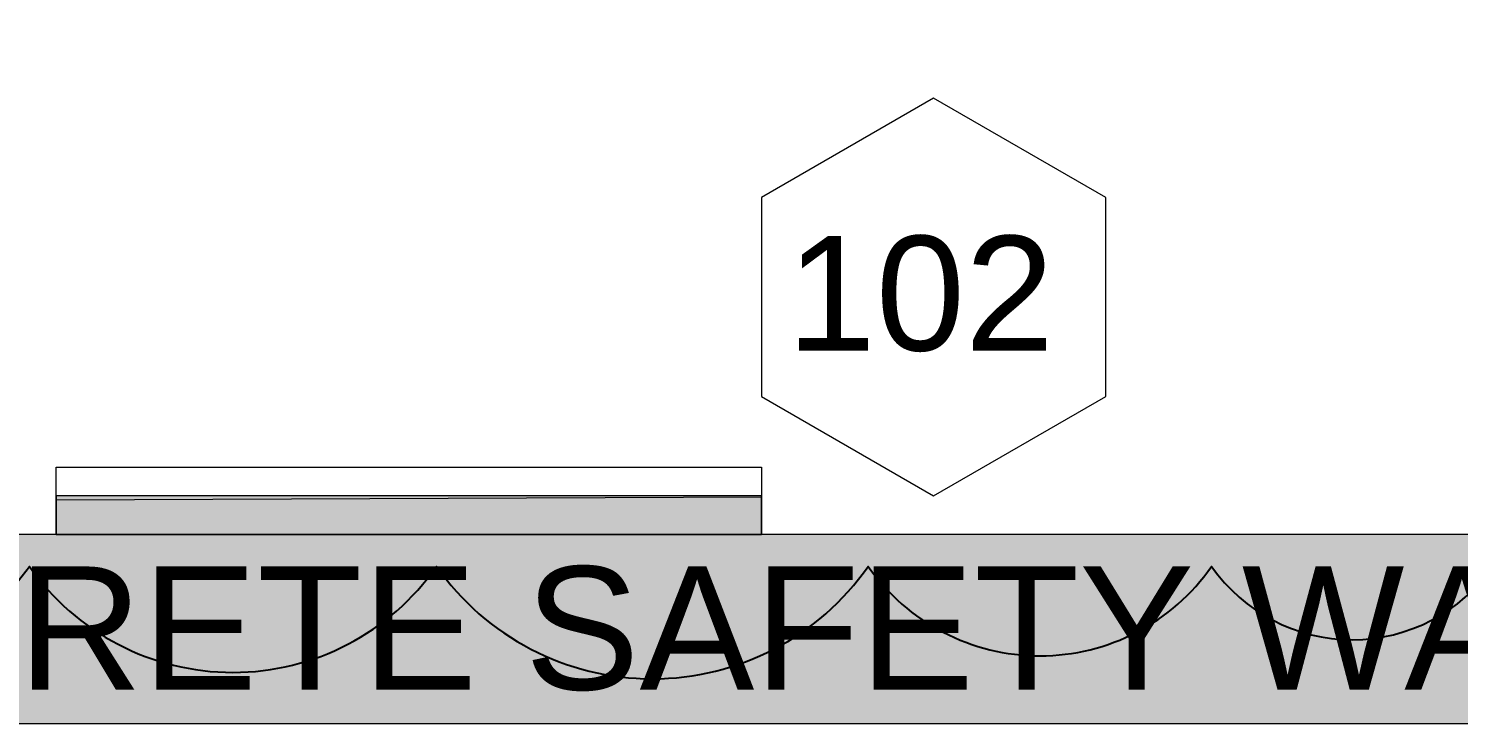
# Model space of a CAD drawing. Header units: inches. Extents: x 0.9 to 36.3, y 0.7 to 23.3.
# Drawn here: x 30.534 to 31.276, y 8.133 to 8.494 of the extents above; entities that cross this region are included whole.
import ezdxf

# ---------------------------------------------------------------- set-up
doc = ezdxf.new("R2010")
doc.units = ezdxf.units.IN
doc.linetypes.add('DASHED2', pattern=[0.375, 0.25, -0.125])
doc.layers.add('Clouds', color=250, linetype='Continuous')
doc.layers.add('PDF_Text', color=7, linetype='Continuous')
for name, color, linetype, lineweight, true_color in [('Lights', 7, 'Continuous', 15, 0xff0a0a), ('Numbering Lights', 1, 'Continuous', 15, 0xff0000), ('PDF_Geometry', 7, 'Continuous', 9, 0x777777)]:
    doc.layers.add(name, color=color, linetype=linetype, lineweight=lineweight, true_color=true_color)
doc.styles.get("Standard").update_dxf_attribs({"font": 'arial.ttf'})

msp = doc.modelspace()

# ---------------------------------------------------------------- hatches: boundary and pattern name
at = {"layer": 'PDF_Geometry', "linetype": 'DASHED2', "ltscale": 0.08, "transparency": 33554559}
h = msp.add_hatch(color=256, dxfattribs=at)
h.dxf.hatch_style = 1
h.paths.add_polyline_path([(31.76696, 8.23129), (30.04871, 8.23129), (30.0567, 8.19558, -0.057462), (30.11451, 8.20201, -0.191616), (30.29031, 8.13318), (31.76696, 8.13318)])
h.paths.add_polyline_path([(30.04871, 8.23129), (29.83237, 8.23129), (29.83237, 8.13318), (29.93968, 8.13318, -0.132886), (30.0567, 8.19558)])
h.paths.add_polyline_path([(30.11451, 8.20201, 0.191813), (29.93968, 8.13318), (30.29031, 8.13318, 0.191616)])

# ---------------------------------------------------------------- linework, layer by layer
at = {"layer": 'Clouds', "linetype": 'Continuous'}
msp.add_lwpolyline([(31.45554, 9.14435, 0.520567), (31.26342, 9.14435, 0.520567), (31.00261, 9.14435, 0.520567), (30.84042, 9.14435, 0.520567), (30.62249, 9.14435, 0.520567), (30.43142, 9.14435, 0.520567), (30.24084, 9.14435, 0.520567), (30.06372, 9.14435, 0.520567), (30.0758, 8.97366, 0.520567), (30.08862, 8.79245, 0.520567), (30.10052, 8.62432, 0.520567), (30.1192, 8.36046, 0.520567), (30.18693, 8.21467, 0.520567), (30.36871, 8.21467, 0.520567), (30.53437, 8.21467, 0.520567), (30.74569, 8.21467, 0.520567), (30.96979, 8.21467, 0.520567), (31.14805, 8.21467, 0.520567), (31.29409, 8.21467, 0.520567)], format="xyb", dxfattribs=at)
at = {"layer": 'Lights', "linetype": 'ByBlock'}
msp.add_line((30.91449, 8.25071), (30.54826, 8.24905), dxfattribs=at)
for points in [[(30.54834, 8.26629), (30.91434, 8.26629), (30.91434, 8.23129), (30.54834, 8.23129)], [(30.91434, 8.25129), (30.54834, 8.25129), (30.54834, 8.23129), (30.91434, 8.23129)]]:
    msp.add_lwpolyline(points, close=True, dxfattribs=at)
msp.add_lwpolyline([(30.91434, 8.25129), (30.54834, 8.25129)], dxfattribs=at)
at = {"layer": 'Lights', "linetype": 'ByBlock', "transparency": 33554559}
msp.add_solid([(30.91434, 8.25129), (30.54834, 8.25129), (30.91434, 8.23129), (30.54834, 8.23129)], dxfattribs=at)
at = {"layer": 'Numbering Lights', "linetype": 'ByBlock', "ltscale": 0.001}
msp.add_lwpolyline([(31.00375, 8.45778), (30.91434, 8.40616), (30.91434, 8.30291), (31.00375, 8.25129), (31.09316, 8.30291), (31.09316, 8.40616)], close=True, dxfattribs=at)
at = {"layer": 'PDF_Geometry', "linetype": 'ByBlock'}
msp.add_lwpolyline([(29.82892, 8.13318), (31.76696, 8.13318), (31.76696, 8.23129), (29.82892, 8.23129)], dxfattribs=at)

# ---------------------------------------------------------------- texts
at = {"layer": 'Numbering Lights', "linetype": 'ByBlock', "ltscale": 0.001}
msp.add_text('102', height=0.05956, dxfattribs=at).set_placement((30.92747, 8.32675))
at = {"layer": 'PDF_Text', "linetype": 'ByBlock', "insert": (30.22951, 8.21467), "char_height": 0.0639472, "width": 1.2134597, "attachment_point": 1}
msp.add_mtext('\\pxqc;CONCRETE SAFETY WALL', dxfattribs=at)

doc.saveas('drawing.dxf')
